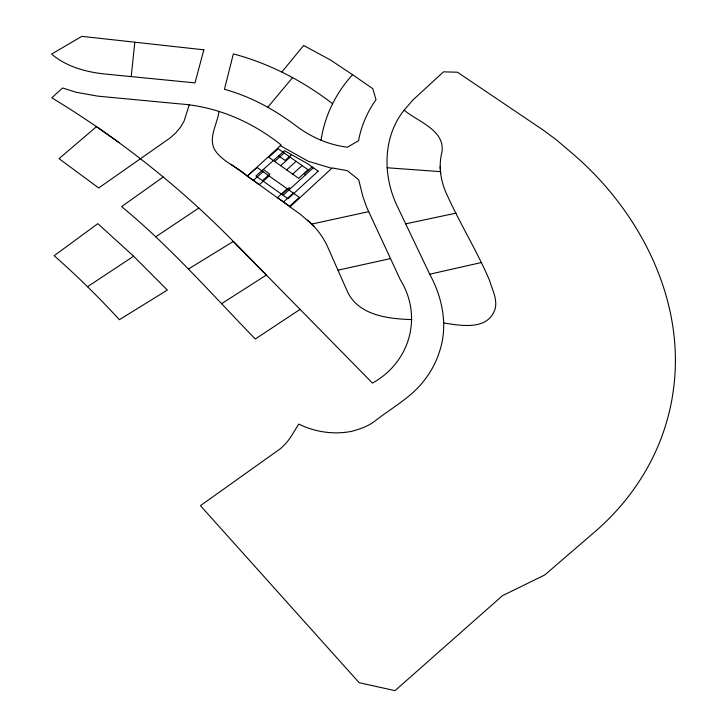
<?xml version="1.0" encoding="UTF-8"?>
<svg xmlns="http://www.w3.org/2000/svg" width="727" height="727" viewBox="0 0 727 727"><rect width="100%" height="100%" fill="white"/><g stroke="black" fill="none" stroke-linecap="round" stroke-linejoin="round"><path stroke-width="1.09" d="M443.615 322.933C460.345 325.487 486.945 330.876 494.778 309.966C498.077 299.769 492.17 289.773 489.444 280.159C477.094 251.242 460.382 224.334 447.387 195.672C440.898 182.368 438.199 166.892 441.889 152.379C445.587 130.033 417.144 121.418 404.139 110.141C382.384 137.321 382.693 176.479 397.551 206.804L429.721 274.215C442.098 296.989 447.977 324.106 440.189 349.387A132.823 108.805 13.9 0 1 418.961 386.637C405.866 400.586 388.881 409.946 374.014 421.778C367.299 426.64 359.411 429.248 351.486 431.375C333.72 434.855 314.936 432.056 298.733 424.068L291.472 435.864A68.82 59.069 9.1 0 1 280.531 448.595L200.443 505.674L359.147 682.698L395.034 690.65L502.439 595.704L544.75 574.984L595.313 531.41C628.973 502.339 654.736 463.926 666.877 420.997A313.173 255.586 17 0 0 673.366 390.063C685.797 300.396 639.987 211.43 573.021 154.006L556.282 139.784L543.514 130.297L457.437 72.218L443.506 71.855L412.791 100.099L404.139 110.141M290 206.859L332.221 167.946L347.415 170.691L358.693 179.769L362.782 196.19L366.653 207.204L400.432 279.959C423.041 316.699 409.946 362.391 372.46 383.084L233.349 241.446C179.178 186.203 117.956 137.939 51.808 97.818L62.613 87.976L76.099 92.247L97.745 96.137L179.287 103.852C216.628 106.387 252.069 121.691 281.131 145L247.316 176.079C237.02 166.456 221.844 161.739 214.374 149.244C208.349 136.876 217.518 123.754 218.991 111.404M131.224 76.553L134.813 42.193M321.052 140.284C324.624 115.875 335.919 92.856 352.559 74.708L372.824 88.685L376.013 99.717C367.317 111.931 361.246 125.962 358.538 140.711L347.442 147.19C327.986 144.873 309.775 136.567 294.39 124.59C273.334 108.941 249.815 96.246 224.425 89.294L233.358 53.907C269.463 63.467 303.077 81.015 332.621 103.752M189.174 104.988L184.031 121.2L180.478 127.216L175.879 132.796L170.254 137.839L98.69 187.975L59.023 158.65L96.509 126.652L119.164 142.674M281.812 72.055L303.65 45.474L330.694 60.132L352.559 74.708M267.745 107.287L292.627 77.562M283.612 201.888L293.263 193.055M287.192 188.766L277.532 197.562L289.709 206.223L299.333 197.362L257.094 167.455L247.316 176.079L259.357 184.64L269.09 175.952M281.812 194.363L289.101 187.739L290.382 188.647M312.037 166.856L304.313 173.889L305.594 174.789M283.103 195.281L313.319 167.746M292.636 174.098L302.087 165.547M286.629 169.864L296.107 161.349M262.465 180.632L269.799 174.08L263.283 169.473M291.545 154.678L285.129 160.403L278.65 155.851M280.631 165.647L290.137 157.159M253.332 180.36L263.083 171.699M274.652 161.43L284.175 152.979M163.166 177.052L121.618 206.595C170.1 246.607 211.63 293.999 255.277 339.009L300.06 309.393M155.687 236.829L198.88 208.004M87.485 286.747L133.614 256.222L167.355 290.055L119.401 319.698C98.763 297.261 77.071 275.824 54.152 255.722L97.836 223.652L133.614 256.222M221.553 303.695L266.364 275.051L233.349 241.446L188.466 269.017M429.721 274.215L481.338 262.529M337.973 270.171L390.517 258.585M230.922 164.238L300.678 214.565L311.719 224.08L368.707 211.648M405.684 223.843L456.065 213.12M387.109 167.764L440.498 171.636M411.8 319.598C388.382 318.853 358.166 315.554 347.197 291.064L327.613 246.78C322.97 236.548 315.954 227.533 307.594 220.063M331.821 168.319L308.248 161.267L280.386 145.682M311.719 224.08L313.81 226.106M440.162 166.329L440.635 173.589M203.851 49.818L194.99 82.878L104.833 74.009C85.841 72.009 66.402 66.684 51.599 54.089L81.842 36.35L203.851 49.818M318.162 171.136L288.001 198.762L255.931 175.998L284.457 150.707L307.058 163.357L318.162 171.136M308.094 169.755L298.652 178.342L268.681 157.232L278.232 148.808L308.094 169.755"/></g></svg>
